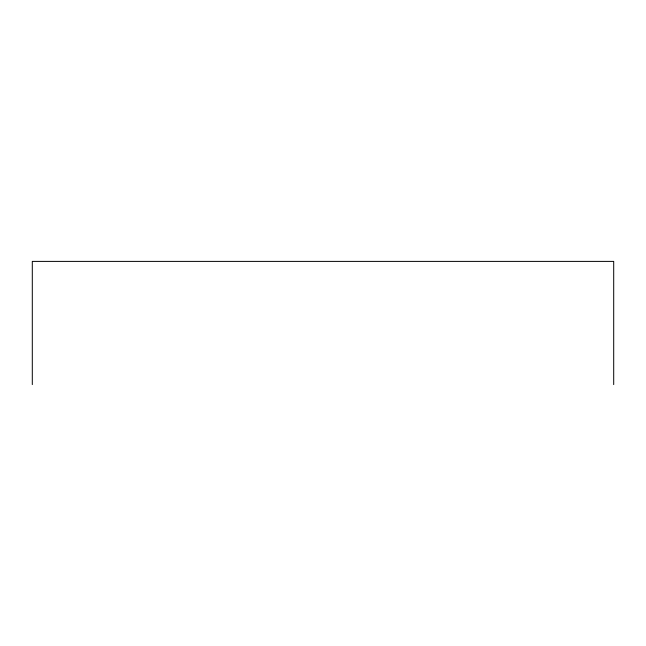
<?xml version="1.0" encoding="UTF-8"?>
<svg xmlns="http://www.w3.org/2000/svg" width="646" height="646" viewBox="0 0 646 646"><rect width="100%" height="100%" fill="white"/><g stroke="black" fill="none" stroke-linecap="round" stroke-linejoin="round"><path stroke-width="0.97" d="M613.7 384.604L613.7 261.396L32.3 261.396L32.3 384.604"/></g></svg>
